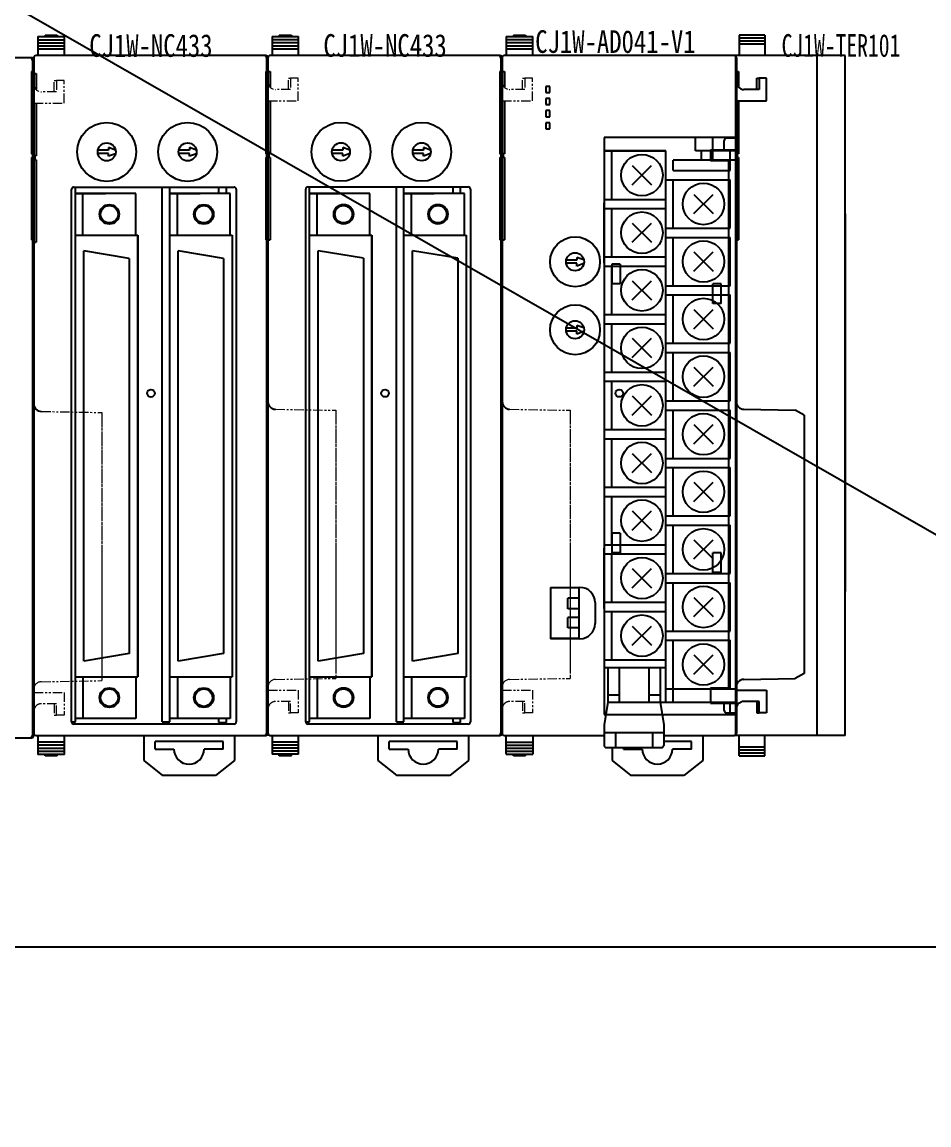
# Model space of a CAD drawing. Header units: millimetres. Extents: x 336 to 12810, y -1577 to 4105.
# Drawn here: x 6621.6 to 6741.6, y 3685.8 to 3831.8 of the extents above; entities that cross this region are included whole.
import ezdxf
from ezdxf.enums import TextEntityAlignment as Align

# ---------------------------------------------------------------- set-up
doc = ezdxf.new("R2010")
doc.units = ezdxf.units.MM
doc.linetypes.add('PHANTOM', pattern=[2.5, 1.25, -0.25, 0.25, -0.25, 0.25, -0.25])
doc.layers.add('TEXT', color=2, linetype='Continuous')
doc.layers.add('Z_OM_GAIKEI', color=7, linetype='Continuous')
doc.layers.add('Z_OM_PHANTOM', color=3, linetype='PHANTOM', lineweight=13)
doc.styles.add('ST', font='', dxfattribs={"width": 0.8, "height": 300})
doc.styles.get("Standard").update_dxf_attribs({"font": ''})
doc.styles.get('ST').set_extended_font_data('SimSun')
doc.styles.get('Standard').set_extended_font_data('SimSun')

# ---------------------------------------------------------------- blocks, each defined once
blk = doc.blocks.new('CJ1W-AD081-v1')
at = {"layer": 'Z_OM_GAIKEI'}
for p, q in [((0.56, 92.5), (4.06, 92.5)), ((0.56, 92.5), (0.56, 92.1)), ((0.56, 92.1), (4.06, 92.1)), ((0.56, 92.1), (0.56, 91.7)), ((1.51, 92.7), (1.51, 92.5)), ((1.51, 92.7), (3.11, 92.7)), ((2.11, 92.7), (2.11, 92.5)), ((2.51, 92.7), (2.51, 92.5)), ((3.11, 92.7), (3.11, 92.5)), ((4.06, 92.1), (4.06, 92.5)), ((4.06, 91.7), (4.06, 92.1)), ((0.56, 91.7), (4.06, 91.7)), ((0.56, 91.7), (0.56, 91.3)), ((0.56, 91.3), (4.06, 91.3)), ((0.56, 91.3), (0.56, 90.9)), ((0.56, 90.9), (4.06, 90.9)), ((0.56, 90.9), (0.56, 90)), ((4.06, 91.3), (4.06, 91.7)), ((4.06, 90.9), (4.06, 91.3)), ((4.06, 90), (4.06, 90.9)), ((0.01, 89.7), (0.01, 0.3)), ((30.71, 90), (0.31, 90)), ((31.01, 89.7), (31.01, 0.3)), ((-0.29, 87.9), (-0.29, 77)), ((0.02, 87.9), (-0.29, 87.9)), ((-0.14, 87.9), (0.01, 87.47)), ((31.01, 87.9), (31.31, 87.9)), ((31.16, 87.9), (31.01, 87.47)), ((31.31, 87.9), (31.31, 85.79)), ((33.71, 85.5), (33.71, 87)), ((33.71, 87), (34.01, 87)), ((35.01, 87), (34.01, 87)), ((34.01, 87), (34.01, 85.5)), ((35.01, 84), (35.01, 87)), ((6.31, 85.9), (5.81, 85.9)), ((5.81, 85.9), (5.81, 85.1)), ((5.81, 85.1), (6.31, 85.1)), ((6.31, 85.1), (6.31, 85.9)), ((34.01, 85.5), (32.01, 85.5)), ((6.31, 84.3), (5.81, 84.3)), ((5.81, 84.3), (5.81, 83.5)), ((5.81, 83.5), (6.31, 83.5)), ((6.31, 83.5), (6.31, 84.3)), ((31.01, 84), (35.01, 84)), ((31.31, 84), (31.31, 77)), ((6.31, 82.7), (5.81, 82.7)), ((5.81, 82.7), (5.81, 81.9)), ((5.81, 81.9), (6.31, 81.9)), ((6.31, 81.9), (6.31, 82.7)), ((6.31, 81.1), (5.81, 81.1)), ((5.81, 81.1), (5.81, 80.3)), ((5.81, 80.3), (6.31, 80.3)), ((6.31, 80.3), (6.31, 81.1)), ((31.01, 79.16), (13.51, 79.16)), ((13.51, 79.16), (13.51, 2.79)), ((31.01, 79.16), (13.51, 79.16)), ((13.51, 79.16), (13.51, 9)), ((25.61, 77.36), (25.61, 79.16)), ((27.91, 76.16), (27.91, 79.16)), ((30.71, 79.06), (29.71, 79.06)), ((27.61, 77.46), (27.61, 76.06)), ((31.01, 77.46), (27.61, 77.46)), ((29.41, 77.36), (29.41, 78.76)), ((-0.29, 77), (0.01, 77)), ((-0.29, 76.5), (-0.29, 65.6)), ((-0.29, 76.5), (0.01, 76.5)), ((-0.11, 77), (-0.11, 76.5)), ((21.66, 77.36), (13.51, 77.36)), ((13.51, 77.36), (21.66, 77.36)), ((14.51, 70.96), (14.51, 77.36)), ((21.66, 4.39), (21.66, 77.36)), ((22.66, 74.77), (22.66, 76.16)), ((31.01, 76.16), (22.66, 76.16)), ((31.01, 77.36), (25.61, 77.36)), ((26.41, 76.16), (26.41, 77.36)), ((30.01, 76.06), (27.61, 76.06)), ((30.01, 6.29), (30.01, 76.06)), ((30.21, 74.77), (30.21, 77.36)), ((31.31, 77), (31.01, 77)), ((31.31, 76.5), (31.01, 76.5)), ((31.14, 77), (31.14, 76.5)), ((31.31, 76.5), (31.31, 65.6)), ((17.24, 72.89), (19.79, 75.43)), ((17.24, 75.43), (19.79, 72.89)), ((22.66, 74.77), (30.21, 74.77)), ((21.66, 73.55), (30.21, 73.55)), ((22.66, 67.15), (22.66, 73.55)), ((30.21, 67.15), (30.21, 73.55)), ((25.39, 69.08), (27.94, 71.62)), ((25.39, 71.62), (27.94, 69.08)), ((13.51, 70.96), (21.66, 70.96)), ((13.51, 62.5), (13.51, 70.5)), ((13.51, 69.74), (21.66, 69.74)), ((14.51, 63.34), (14.51, 69.74)), ((17.24, 65.27), (19.79, 67.81)), ((17.24, 67.81), (19.79, 65.27)), ((-0.14, 65.6), (0.01, 66.03)), ((21.66, 67.15), (30.21, 67.15)), ((21.66, 65.93), (30.21, 65.93)), ((22.66, 59.53), (22.66, 65.93)), ((30.21, 59.53), (30.21, 65.93)), ((31.16, 65.6), (31.01, 66.03)), ((0.02, 65.6), (-0.29, 65.6)), ((31.01, 65.6), (31.31, 65.6)), ((9.91, 62.91), (8.49, 62.91)), ((10.83, 62.94), (9.91, 63.27)), ((9.91, 63.27), (9.91, 62.91)), ((13.51, 63.34), (21.66, 63.34)), ((25.39, 61.46), (27.94, 64)), ((25.39, 64), (27.94, 61.46)), ((9.91, 62.49), (8.49, 62.49)), ((9.91, 62.13), (9.91, 62.49)), ((10.83, 62.46), (9.91, 62.13)), ((13.51, 62.12), (21.66, 62.12)), ((15.61, 62.36), (14.51, 62.36)), ((14.51, 62.36), (14.51, 59.76)), ((14.51, 55.72), (14.51, 62.12)), ((15.61, 62.36), (15.61, 59.76)), ((17.24, 57.65), (19.79, 60.19)), ((17.24, 60.19), (19.79, 57.65)), ((15.61, 59.76), (14.51, 59.76)), ((21.66, 59.53), (30.21, 59.53)), ((27.91, 57.16), (27.91, 59.76)), ((29.01, 59.76), (27.91, 59.76)), ((29.01, 57.16), (29.01, 59.76)), ((21.66, 58.31), (30.21, 58.31)), ((22.66, 51.91), (22.66, 58.31)), ((29.01, 57.16), (27.91, 57.16)), ((30.21, 51.91), (30.21, 58.31)), ((13.51, 55.72), (21.66, 55.72)), ((25.39, 53.84), (27.94, 56.38)), ((25.39, 56.38), (27.94, 53.84)), ((10.83, 53.94), (9.91, 54.27)), ((9.91, 54.27), (9.91, 53.91)), ((13.51, 54.5), (21.66, 54.5)), ((14.51, 48.1), (14.51, 54.5)), ((9.91, 53.91), (8.49, 53.91)), ((9.91, 53.49), (8.49, 53.49)), ((9.91, 53.13), (9.91, 53.49)), ((10.83, 53.46), (9.91, 53.13)), ((17.24, 50.03), (19.79, 52.57)), ((17.24, 52.57), (19.79, 50.03)), ((21.66, 51.91), (30.21, 51.91)), ((21.66, 50.69), (30.21, 50.69)), ((22.66, 44.29), (22.66, 50.69)), ((30.21, 44.29), (30.21, 50.69)), ((25.39, 46.22), (27.94, 48.76)), ((25.39, 48.76), (27.94, 46.22)), ((13.51, 48.1), (21.66, 48.1)), ((13.51, 46.88), (21.66, 46.88)), ((14.51, 40.48), (14.51, 46.88)), ((17.24, 42.41), (19.79, 44.95)), ((17.24, 44.95), (19.79, 42.41)), ((21.66, 44.29), (30.21, 44.29)), ((21.66, 43.07), (30.21, 43.07)), ((22.66, 36.67), (22.66, 43.07)), ((30.21, 36.67), (30.21, 43.07)), ((32, 43.18), (38.79, 43.06)), ((40.01, 42.4), (38.79, 43.06)), ((40.01, 42.4), (40.01, 25.3)), ((25.39, 38.6), (27.94, 41.14)), ((25.39, 41.14), (27.94, 38.6)), ((13.51, 40.48), (21.66, 40.48)), ((13.51, 39.26), (21.66, 39.26)), ((14.51, 32.86), (14.51, 39.26)), ((17.24, 34.79), (19.79, 37.33)), ((17.24, 37.33), (19.79, 34.79)), ((21.66, 36.67), (30.21, 36.67)), ((21.66, 35.45), (30.21, 35.45)), ((22.66, 29.05), (22.66, 35.45)), ((30.21, 29.05), (30.21, 35.45)), ((13.51, 32.86), (21.66, 32.86)), ((25.39, 30.98), (27.94, 33.52)), ((25.39, 33.52), (27.94, 30.98)), ((13.51, 31.64), (21.66, 31.64)), ((14.51, 25.24), (14.51, 31.64)), ((17.24, 27.17), (19.79, 29.71)), ((17.24, 29.71), (19.79, 27.17)), ((21.66, 29.05), (30.21, 29.05)), ((21.66, 27.83), (30.21, 27.83)), ((22.66, 21.43), (22.66, 27.83)), ((30.21, 21.43), (30.21, 27.83)), ((14.51, 26.76), (14.51, 24.16)), ((15.61, 26.76), (14.51, 26.76)), ((15.61, 26.76), (15.61, 24.16)), ((13.51, 25.24), (21.66, 25.24)), ((25.39, 23.36), (27.94, 25.9)), ((25.39, 25.9), (27.94, 23.36)), ((40.01, 25.3), (40.01, 8.2)), ((13.51, 16.8), (13.51, 24.8)), ((13.51, 24.02), (21.66, 24.02)), ((15.61, 24.16), (14.51, 24.16)), ((14.51, 17.62), (14.51, 24.02)), ((27.91, 21.56), (27.91, 24.16)), ((29.01, 24.16), (27.91, 24.16)), ((29.01, 21.56), (29.01, 24.16)), ((17.24, 19.55), (19.79, 22.09)), ((17.24, 22.09), (19.79, 19.55)), ((21.66, 21.43), (30.21, 21.43)), ((29.01, 21.56), (27.91, 21.56)), ((6.41, 19.6), (6.41, 12.8)), ((6.41, 19.6), (10.31, 19.6)), ((10.21, 19.53), (6.41, 19.53)), ((10.21, 12.87), (10.21, 19.53)), ((21.66, 20.21), (30.21, 20.21)), ((22.66, 13.81), (22.66, 20.21)), ((30.21, 13.81), (30.21, 20.21)), ((8.71, 16.77), (8.71, 18.17)), ((10.21, 18.17), (8.71, 18.17)), ((12.31, 17.6), (12.31, 14.8)), ((13.51, 17.62), (21.66, 17.62)), ((25.39, 15.74), (27.94, 18.28)), ((25.39, 18.28), (27.94, 15.74)), ((10.21, 16.77), (8.71, 16.77)), ((13.51, 16.4), (21.66, 16.4)), ((14.51, 10), (14.51, 16.4)), ((8.71, 14.23), (8.71, 15.63)), ((10.21, 15.63), (8.71, 15.63)), ((10.21, 14.23), (8.71, 14.23)), ((17.24, 11.93), (19.79, 14.47)), ((17.24, 14.47), (19.79, 11.93)), ((21.66, 13.81), (30.21, 13.81)), ((6.41, 12.87), (10.21, 12.87)), ((10.31, 12.8), (6.41, 12.8)), ((21.66, 12.59), (30.21, 12.59)), ((22.66, 6.19), (22.66, 12.59)), ((30.21, 6.19), (30.21, 12.59)), ((25.39, 8.12), (27.94, 10.66)), ((25.39, 10.66), (27.94, 8.12)), ((13.51, 10), (21.66, 10)), ((13.51, 9), (21.66, 9)), ((14.01, 9), (14.01, 4.39)), ((15.51, 9), (15.51, 4.39)), ((19.41, 9), (19.41, 4.39)), ((20.91, 9), (20.91, 4.39)), ((32, 7.42), (38.79, 7.54)), ((40.01, 8.2), (38.79, 7.54)), ((21.66, 6.19), (31.01, 6.19)), ((22.66, 4.39), (22.66, 6.19)), ((27.61, 6.29), (30.01, 6.29)), ((27.61, 6.29), (27.61, 4.29)), ((31.01, 6), (35.01, 6)), ((35.01, 6), (35.01, 3)), ((14.01, 4.39), (13.51, 1.39)), ((14.01, 5.39), (15.51, 5.39)), ((14.01, 4.39), (20.91, 4.39)), ((19.41, 5.39), (20.91, 5.39)), ((20.91, 4.39), (21.41, 1.39)), ((20.91, 4.39), (31.01, 4.39)), ((29.41, 3.29), (29.41, 4.39)), ((34.01, 4.5), (32.01, 4.5)), ((33.71, 4.5), (33.71, 3)), ((34.01, 3), (34.01, 4.5)), ((27.61, 4.29), (31.01, 4.29)), ((29.71, 2.99), (30.71, 2.99)), ((30.21, 2.79), (30.21, 4.29)), ((33.71, 3), (34.01, 3)), ((35.01, 3), (34.01, 3)), ((13.51, 2.79), (31.01, 2.79)), ((13.51, 1.39), (13.51, -1.31)), ((13.51, 0.39), (21.41, 0.39)), ((15.01, 0.39), (15.01, -1.61)), ((19.91, 0.39), (19.91, -1.61)), ((21.41, 1.39), (21.41, -1.31)), ((0.31, 0), (13.51, 0)), ((0.56, -0.9), (0.56, 0)), ((0.56, -0.9), (4.06, -0.9)), ((0.56, -1.3), (0.56, -0.9)), ((0.56, -1.3), (4.06, -1.3)), ((0.56, -1.7), (0.56, -1.3)), ((4.06, 0), (4.06, -0.9)), ((4.06, -0.9), (4.06, -1.3)), ((4.06, -1.3), (4.06, -1.7)), ((21.41, 0), (30.71, 0)), ((25.06, -0.8), (21.41, -0.8)), ((25.06, -1.8), (25.06, -0.8)), ((26.56, 0), (26.56, -3.3)), ((0.56, -1.7), (4.06, -1.7)), ((0.56, -2.1), (0.56, -1.7)), ((0.56, -2.1), (4.06, -2.1)), ((0.56, -2.5), (0.56, -2.1)), ((0.56, -2.5), (4.06, -2.5)), ((1.51, -2.7), (1.51, -2.5)), ((3.11, -2.7), (1.51, -2.7)), ((2.11, -2.7), (2.11, -2.5)), ((2.51, -2.7), (2.51, -2.5)), ((3.11, -2.7), (3.11, -2.5)), ((4.06, -1.7), (4.06, -2.1)), ((4.06, -2.1), (4.06, -2.5)), ((13.81, -1.61), (21.11, -1.61)), ((14.56, -1.61), (14.56, -3.3)), ((16.06, -1.8), (16.06, -1.61)), ((16.06, -1.8), (18.56, -1.8)), ((25.06, -1.8), (22.56, -1.8)), ((14.56, -3.3), (17.06, -5.3)), ((26.56, -3.3), (24.06, -5.3)), ((24.06, -5.3), (17.06, -5.3))]:
    blk.add_line(p, q, dxfattribs=at)
for centre, radius in [((18.51, 74.16), 2.75), ((26.66, 70.35), 2.75), ((18.51, 66.54), 2.75), ((9.66, 62.7), 3.3), ((26.66, 62.73), 2.75), ((9.66, 62.7), 1.19), ((18.51, 58.92), 2.75), ((9.66, 53.7), 3.3), ((26.66, 55.11), 2.75), ((9.66, 53.7), 1.19), ((18.51, 51.3), 2.75), ((26.66, 47.49), 2.75), ((15.51, 45.3), 0.5), ((18.51, 43.68), 2.75), ((26.66, 39.87), 2.75), ((18.51, 36.06), 2.75), ((26.66, 32.25), 2.75), ((18.51, 28.44), 2.75), ((26.66, 24.63), 2.75), ((18.51, 20.82), 2.75), ((26.66, 17.01), 2.75), ((18.51, 13.2), 2.75), ((26.66, 9.39), 2.75)]:
    blk.add_circle(centre, radius, dxfattribs=at)
for centre, radius, start, end in [((0.31, 89.7), 0.3, 90, 180), ((30.71, 89.7), 0.3, 0, 90), ((30.71, 89.7), 0.3, 0, 90), ((32.01, 86.5), 1, 180, 270), ((29.71, 78.76), 0.3, 90, 180), ((30.71, 78.76), 0.3, 0, 90), ((32.01, 44.18), 1, 180.0001, 269.0001), ((10.31, 17.6), 2, 0, 90), ((10.31, 14.8), 2, 270, 0), ((32.01, 6.42), 1, 91, 180), ((32.01, 3.5), 1, 90, 180), ((29.71, 3.29), 0.3, 180, 270), ((30.71, 3.29), 0.3, 270, 0), ((0.31, 0.3), 0.3, 180, 270), ((30.71, 0.3), 0.3, 270, 0), ((30.71, 0.3), 0.3, 270, 0), ((30.71, 0.3), 0.3, 270, 0), ((13.81, -1.31), 0.3, 180, 270), ((21.11, -1.31), 0.3, 270, 0), ((20.56, -1.8), 2, 180, 0)]:
    blk.add_arc(centre, radius, start, end, dxfattribs=at)

msp = doc.modelspace()

# ---------------------------------------------------------------- linework, layer by layer
at = {"color": 2}
msp.add_line((6148.29, 4104.721), (7905.608, 3097.062), dxfattribs=at)
for p, q in [((6719.894, 3830.074), (6716.494, 3830.074)), ((6716.494, 3830.074), (6716.494, 3827.374)), ((6719.894, 3829.674), (6716.494, 3829.674)), ((6719.894, 3829.274), (6716.494, 3829.274)), ((6719.894, 3830.074), (6719.894, 3827.374)), ((6719.894, 3828.874), (6716.494, 3828.874)), ((6730.544, 3827.374), (6715.844, 3827.374)), ((6716.032, 3827.374), (6716.032, 3737.374)), ((6726.844, 3737.374), (6726.844, 3827.374)), ((6730.544, 3737.374), (6730.544, 3827.374)), ((6730.544, 3806.424), (6730.544, 3756.424)), ((6730.544, 3737.374), (6715.844, 3737.374)), ((6716.494, 3734.674), (6716.494, 3737.374)), ((6719.894, 3734.674), (6719.894, 3737.374)), ((6716.494, 3735.874), (6719.894, 3735.874)), ((6716.494, 3735.474), (6719.894, 3735.474)), ((6716.494, 3735.074), (6719.894, 3735.074)), ((6716.494, 3734.674), (6719.894, 3734.674)), ((6268.84, 3709.412), (7328.84, 3709.412))]:
    msp.add_line(p, q)
at = {"layer": 'Z_OM_GAIKEI'}
for p, q in [((6623.694, 3829.866), (6627.194, 3829.866)), ((6623.694, 3829.866), (6623.694, 3829.466)), ((6623.694, 3829.466), (6627.194, 3829.466)), ((6623.694, 3829.466), (6623.694, 3829.066)), ((6624.644, 3830.066), (6624.644, 3829.866)), ((6624.644, 3830.066), (6626.244, 3830.066)), ((6625.244, 3830.066), (6625.244, 3829.866)), ((6625.644, 3830.066), (6625.644, 3829.866)), ((6626.244, 3830.066), (6626.244, 3829.866)), ((6627.194, 3829.466), (6627.194, 3829.866)), ((6627.194, 3829.066), (6627.194, 3829.466)), ((6654.694, 3829.874), (6658.194, 3829.874)), ((6654.694, 3829.874), (6654.694, 3829.474)), ((6654.694, 3829.474), (6658.194, 3829.474)), ((6654.694, 3829.474), (6654.694, 3829.074)), ((6655.644, 3830.074), (6655.644, 3829.874)), ((6655.644, 3830.074), (6657.244, 3830.074)), ((6656.244, 3830.074), (6656.244, 3829.874)), ((6656.644, 3830.074), (6656.644, 3829.874)), ((6657.244, 3830.074), (6657.244, 3829.874)), ((6658.194, 3829.474), (6658.194, 3829.874)), ((6658.194, 3829.074), (6658.194, 3829.474)), ((6623.694, 3829.066), (6627.194, 3829.066)), ((6623.694, 3829.066), (6623.694, 3828.666)), ((6623.694, 3828.666), (6627.194, 3828.666)), ((6623.694, 3828.666), (6623.694, 3828.266)), ((6623.694, 3828.266), (6627.194, 3828.266)), ((6623.694, 3828.266), (6623.694, 3827.366)), ((6627.194, 3828.666), (6627.194, 3829.066)), ((6627.194, 3828.266), (6627.194, 3828.666)), ((6627.194, 3827.366), (6627.194, 3828.266)), ((6654.694, 3829.074), (6658.194, 3829.074)), ((6654.694, 3829.074), (6654.694, 3828.674)), ((6654.694, 3828.674), (6658.194, 3828.674)), ((6654.694, 3828.674), (6654.694, 3828.274)), ((6654.694, 3828.274), (6658.194, 3828.274)), ((6654.694, 3828.274), (6654.694, 3827.374)), ((6658.194, 3828.674), (6658.194, 3829.074)), ((6658.194, 3828.274), (6658.194, 3828.674)), ((6658.194, 3827.374), (6658.194, 3828.274)), ((6622.844, 3827.074), (6592.444, 3827.074)), ((6622.955, 3826.774), (6622.955, 3737.374)), ((6623.144, 3827.066), (6623.144, 3737.663)), ((6623.144, 3826.774), (6623.144, 3737.374)), ((6653.844, 3827.366), (6623.444, 3827.366)), ((6653.955, 3827.066), (6653.955, 3737.666)), ((6654.144, 3827.074), (6654.144, 3737.671)), ((6654.144, 3827.066), (6654.144, 3737.666)), ((6684.844, 3827.374), (6654.444, 3827.374)), ((6684.955, 3827.074), (6684.955, 3737.674)), ((6685.144, 3827.074), (6685.144, 3737.674)), ((6623.144, 3825.266), (6622.844, 3825.266)), ((6622.844, 3825.266), (6622.844, 3814.366)), ((6623.144, 3824.974), (6623.444, 3824.974)), ((6623.444, 3824.974), (6623.444, 3822.86)), ((6653.844, 3825.274), (6653.844, 3814.374)), ((6654.144, 3825.274), (6653.844, 3825.274)), ((6654.144, 3825.266), (6654.444, 3825.266)), ((6654.444, 3825.266), (6654.444, 3823.152)), ((6684.844, 3825.274), (6684.844, 3814.374)), ((6685.144, 3825.274), (6684.844, 3825.274)), ((6685.144, 3825.274), (6685.444, 3825.274)), ((6685.444, 3825.274), (6685.444, 3823.16)), ((6623.444, 3821.074), (6623.444, 3814.074)), ((6654.444, 3821.366), (6654.444, 3814.366)), ((6685.444, 3821.374), (6685.444, 3814.374)), ((6633.044, 3814.825), (6631.619, 3814.825)), ((6633.044, 3815.189), (6633.044, 3814.825)), ((6633.963, 3814.855), (6633.044, 3815.189)), ((6643.744, 3814.825), (6642.319, 3814.825)), ((6643.744, 3815.189), (6643.744, 3814.825)), ((6644.663, 3814.855), (6643.744, 3815.189)), ((6664.044, 3814.834), (6662.619, 3814.834)), ((6664.963, 3814.863), (6664.044, 3815.198)), ((6664.044, 3815.198), (6664.044, 3814.834)), ((6674.744, 3814.834), (6673.319, 3814.834)), ((6675.663, 3814.863), (6674.744, 3815.198)), ((6674.744, 3815.198), (6674.744, 3814.834)), ((6622.844, 3814.366), (6623.144, 3814.366)), ((6622.844, 3813.866), (6623.144, 3813.866)), ((6622.844, 3813.866), (6622.844, 3802.966)), ((6623.02, 3814.366), (6623.02, 3813.866)), ((6623.444, 3814.074), (6623.144, 3814.074)), ((6623.444, 3813.574), (6623.144, 3813.574)), ((6623.268, 3814.074), (6623.268, 3813.574)), ((6623.444, 3813.574), (6623.444, 3802.674)), ((6633.044, 3814.407), (6631.619, 3814.407)), ((6633.044, 3814.043), (6633.044, 3814.407)), ((6633.963, 3814.377), (6633.044, 3814.043)), ((6643.744, 3814.407), (6642.319, 3814.407)), ((6643.744, 3814.043), (6643.744, 3814.407)), ((6644.663, 3814.377), (6643.744, 3814.043)), ((6653.844, 3814.374), (6654.144, 3814.374)), ((6653.844, 3813.874), (6653.844, 3802.974)), ((6653.844, 3813.874), (6654.144, 3813.874)), ((6654.02, 3814.374), (6654.02, 3813.874)), ((6654.444, 3814.366), (6654.144, 3814.366)), ((6654.444, 3813.866), (6654.144, 3813.866)), ((6654.268, 3814.366), (6654.268, 3813.866)), ((6654.444, 3813.866), (6654.444, 3802.966)), ((6664.044, 3814.415), (6662.619, 3814.415)), ((6664.044, 3814.051), (6664.044, 3814.415)), ((6664.963, 3814.385), (6664.044, 3814.051)), ((6674.744, 3814.415), (6673.319, 3814.415)), ((6674.744, 3814.051), (6674.744, 3814.415)), ((6675.663, 3814.385), (6674.744, 3814.051)), ((6684.844, 3814.374), (6685.144, 3814.374)), ((6684.844, 3813.874), (6684.844, 3802.974)), ((6684.844, 3813.874), (6685.144, 3813.874)), ((6685.02, 3814.374), (6685.02, 3813.874)), ((6685.444, 3814.374), (6685.144, 3814.374)), ((6685.444, 3813.874), (6685.144, 3813.874)), ((6685.268, 3814.374), (6685.268, 3813.874)), ((6685.444, 3813.874), (6685.444, 3802.974)), ((6628.144, 3739.166), (6628.144, 3809.666)), ((6628.444, 3809.966), (6649.644, 3809.966)), ((6628.644, 3739.166), (6628.644, 3809.966)), ((6628.644, 3739.625), (6628.644, 3809.105)), ((6636.643, 3809.105), (6628.644, 3809.105)), ((6628.644, 3809.105), (6632.644, 3809.105)), ((6629.643, 3803.605), (6629.643, 3809.105)), ((6636.643, 3803.605), (6636.643, 3809.105)), ((6640.144, 3739.166), (6640.144, 3809.966)), ((6641.144, 3739.166), (6641.144, 3809.966)), ((6641.144, 3739.625), (6641.144, 3809.105)), ((6649.143, 3809.105), (6641.144, 3809.105)), ((6641.144, 3809.105), (6645.144, 3809.105)), ((6642.143, 3803.605), (6642.143, 3809.105)), ((6647.644, 3809.105), (6647.644, 3809.966)), ((6648.644, 3809.105), (6648.644, 3809.966)), ((6649.143, 3803.605), (6649.143, 3809.105)), ((6649.944, 3809.666), (6649.944, 3739.166)), ((6659.144, 3739.174), (6659.144, 3809.674)), ((6659.444, 3809.974), (6680.644, 3809.974)), ((6659.644, 3739.174), (6659.644, 3809.974)), ((6659.644, 3739.633), (6659.644, 3809.113)), ((6659.644, 3809.113), (6663.644, 3809.113)), ((6667.643, 3809.113), (6659.644, 3809.113)), ((6660.643, 3803.613), (6660.643, 3809.113)), ((6667.643, 3803.613), (6667.643, 3809.113)), ((6671.144, 3739.174), (6671.144, 3809.974)), ((6672.144, 3739.174), (6672.144, 3809.974)), ((6672.144, 3739.633), (6672.144, 3809.113)), ((6672.144, 3809.113), (6676.144, 3809.113)), ((6680.143, 3809.113), (6672.144, 3809.113)), ((6673.143, 3803.613), (6673.143, 3809.113)), ((6678.644, 3809.113), (6678.644, 3809.974)), ((6679.644, 3809.113), (6679.644, 3809.974)), ((6680.143, 3803.613), (6680.143, 3809.113)), ((6680.944, 3809.674), (6680.944, 3739.174)), ((6623.144, 3802.966), (6622.844, 3802.966)), ((6628.644, 3803.605), (6636.894, 3803.605)), ((6628.644, 3803.605), (6636.894, 3803.605)), ((6636.894, 3803.605), (6636.894, 3745.125)), ((6636.894, 3745.125), (6636.894, 3803.605)), ((6641.144, 3803.605), (6649.394, 3803.605)), ((6641.144, 3803.605), (6649.394, 3803.605)), ((6649.394, 3803.605), (6649.394, 3745.125)), ((6654.144, 3802.974), (6653.844, 3802.974)), ((6654.144, 3802.966), (6654.444, 3802.966)), ((6659.644, 3803.613), (6667.894, 3803.613)), ((6659.644, 3803.613), (6667.894, 3803.613)), ((6667.894, 3803.613), (6667.894, 3745.133)), ((6667.894, 3745.133), (6667.894, 3803.613)), ((6672.144, 3803.613), (6680.394, 3803.613)), ((6672.144, 3803.613), (6680.394, 3803.613)), ((6680.394, 3803.613), (6680.394, 3745.133)), ((6685.144, 3802.974), (6684.844, 3802.974)), ((6685.144, 3802.974), (6685.444, 3802.974)), ((6623.144, 3802.674), (6623.444, 3802.674)), ((6629.769, 3747.204), (6629.769, 3801.525)), ((6635.769, 3800.525), (6629.769, 3801.525)), ((6642.269, 3747.204), (6642.269, 3801.525)), ((6648.269, 3800.525), (6642.269, 3801.525)), ((6660.769, 3747.213), (6660.769, 3801.533)), ((6666.769, 3800.533), (6660.769, 3801.533)), ((6673.269, 3747.213), (6673.269, 3801.533)), ((6679.269, 3800.533), (6673.269, 3801.533)), ((6635.769, 3800.525), (6635.769, 3748.204)), ((6648.269, 3800.525), (6648.269, 3748.204)), ((6666.769, 3800.533), (6666.769, 3748.213)), ((6679.269, 3800.533), (6679.269, 3748.213)), ((6635.769, 3748.204), (6629.769, 3747.204)), ((6648.269, 3748.204), (6642.269, 3747.204)), ((6666.769, 3748.213), (6660.769, 3747.213)), ((6679.269, 3748.213), (6673.269, 3747.213)), ((6628.644, 3745.125), (6636.894, 3745.125)), ((6629.643, 3745.125), (6629.643, 3739.625)), ((6636.643, 3745.125), (6636.643, 3739.625)), ((6641.144, 3745.125), (6649.394, 3745.125)), ((6642.143, 3745.125), (6642.143, 3739.625)), ((6649.143, 3745.125), (6649.143, 3739.625)), ((6659.644, 3745.133), (6667.894, 3745.133)), ((6660.643, 3745.133), (6660.643, 3739.633)), ((6667.643, 3745.133), (6667.643, 3739.633)), ((6672.144, 3745.133), (6680.394, 3745.133)), ((6673.143, 3745.133), (6673.143, 3739.633)), ((6680.143, 3745.133), (6680.143, 3739.633)), ((6628.144, 3739.166), (6628.644, 3739.166)), ((6649.644, 3738.866), (6628.444, 3738.866)), ((6636.643, 3739.625), (6628.644, 3739.625)), ((6640.144, 3739.166), (6641.144, 3739.166)), ((6649.143, 3739.625), (6641.144, 3739.625)), ((6647.644, 3739.066), (6647.644, 3739.625)), ((6647.644, 3739.066), (6648.644, 3739.066)), ((6648.644, 3739.066), (6648.644, 3739.625)), ((6659.144, 3739.174), (6659.644, 3739.174)), ((6680.644, 3738.874), (6659.444, 3738.874)), ((6667.643, 3739.633), (6659.644, 3739.633)), ((6671.144, 3739.174), (6672.144, 3739.174)), ((6680.143, 3739.633), (6672.144, 3739.633)), ((6678.644, 3739.074), (6678.644, 3739.633)), ((6678.644, 3739.074), (6679.644, 3739.074)), ((6679.644, 3739.074), (6679.644, 3739.633)), ((6623.446, 3737.366), (6653.844, 3737.366)), ((6623.694, 3737.366), (6623.694, 3736.466)), ((6627.194, 3736.466), (6627.194, 3737.366)), ((6637.694, 3737.366), (6637.694, 3734.066)), ((6649.694, 3737.366), (6649.694, 3734.066)), ((6654.446, 3737.374), (6684.844, 3737.374)), ((6654.694, 3737.374), (6654.694, 3736.474)), ((6658.194, 3736.474), (6658.194, 3737.374)), ((6668.694, 3737.374), (6668.694, 3734.074)), ((6680.694, 3737.374), (6680.694, 3734.074)), ((6592.447, 3737.074), (6622.844, 3737.074)), ((6623.694, 3736.466), (6623.694, 3736.066)), ((6627.194, 3736.466), (6623.694, 3736.466)), ((6623.694, 3736.066), (6623.694, 3735.666)), ((6627.194, 3736.066), (6623.694, 3736.066)), ((6623.694, 3735.666), (6623.694, 3735.266)), ((6627.194, 3735.666), (6623.694, 3735.666)), ((6627.194, 3736.066), (6627.194, 3736.466)), ((6627.194, 3735.666), (6627.194, 3736.066)), ((6627.194, 3735.266), (6627.194, 3735.666)), ((6639.194, 3735.566), (6639.194, 3736.566)), ((6648.194, 3736.566), (6639.194, 3736.566)), ((6648.194, 3735.566), (6648.194, 3736.566)), ((6658.194, 3736.474), (6654.694, 3736.474)), ((6654.694, 3736.474), (6654.694, 3736.074)), ((6658.194, 3736.074), (6654.694, 3736.074)), ((6654.694, 3736.074), (6654.694, 3735.674)), ((6658.194, 3735.674), (6654.694, 3735.674)), ((6654.694, 3735.674), (6654.694, 3735.274)), ((6658.194, 3736.074), (6658.194, 3736.474)), ((6658.194, 3735.674), (6658.194, 3736.074)), ((6658.194, 3735.274), (6658.194, 3735.674)), ((6679.194, 3736.574), (6670.194, 3736.574)), ((6670.194, 3735.574), (6670.194, 3736.574)), ((6679.194, 3735.574), (6679.194, 3736.574)), ((6623.694, 3735.266), (6623.694, 3734.866)), ((6627.194, 3735.266), (6623.694, 3735.266)), ((6627.194, 3734.866), (6623.694, 3734.866)), ((6624.644, 3734.666), (6624.644, 3734.866)), ((6626.244, 3734.666), (6624.644, 3734.666)), ((6625.244, 3734.666), (6625.244, 3734.866)), ((6625.644, 3734.666), (6625.644, 3734.866)), ((6626.244, 3734.666), (6626.244, 3734.866)), ((6627.194, 3734.866), (6627.194, 3735.266)), ((6639.194, 3735.566), (6641.694, 3735.566)), ((6648.194, 3735.566), (6645.694, 3735.566)), ((6658.194, 3735.274), (6654.694, 3735.274)), ((6654.694, 3735.274), (6654.694, 3734.874)), ((6658.194, 3734.874), (6654.694, 3734.874)), ((6655.644, 3734.674), (6655.644, 3734.874)), ((6657.244, 3734.674), (6655.644, 3734.674)), ((6656.244, 3734.674), (6656.244, 3734.874)), ((6656.644, 3734.674), (6656.644, 3734.874)), ((6657.244, 3734.674), (6657.244, 3734.874)), ((6658.194, 3734.874), (6658.194, 3735.274)), ((6670.194, 3735.574), (6672.694, 3735.574)), ((6679.194, 3735.574), (6676.694, 3735.574)), ((6637.694, 3734.066), (6640.194, 3732.066)), ((6649.694, 3734.066), (6647.194, 3732.066)), ((6668.694, 3734.074), (6671.194, 3732.074)), ((6680.694, 3734.074), (6678.194, 3732.074)), ((6647.194, 3732.066), (6640.194, 3732.066)), ((6678.194, 3732.074), (6671.194, 3732.074))]:
    msp.add_line(p, q, dxfattribs=at)
for centre, radius in [((6632.794, 3814.616), 3.9), ((6643.494, 3814.616), 3.9), ((6663.794, 3814.624), 3.9), ((6674.494, 3814.624), 3.9), ((6632.794, 3814.616), 1.193), ((6643.494, 3814.616), 1.193), ((6663.794, 3814.624), 1.193), ((6674.494, 3814.624), 1.193), ((6633.143, 3806.355), 1.3), ((6633.143, 3806.355), 1.15), ((6645.643, 3806.355), 1.3), ((6645.643, 3806.355), 1.15), ((6664.143, 3806.363), 1.3), ((6664.143, 3806.363), 1.15), ((6676.643, 3806.363), 1.3), ((6676.643, 3806.363), 1.15), ((6638.644, 3782.666), 0.5), ((6669.644, 3782.674), 0.5), ((6633.143, 3742.375), 1.3), ((6633.143, 3742.375), 1.15), ((6645.643, 3742.375), 1.3), ((6645.643, 3742.375), 1.15), ((6664.143, 3742.383), 1.3), ((6664.143, 3742.383), 1.15), ((6676.643, 3742.383), 1.3), ((6676.643, 3742.383), 1.15)]:
    msp.add_circle(centre, radius, dxfattribs=at)
for centre, radius, start, end in [((6622.655, 3826.774), 0.3, 0, 90), ((6622.844, 3826.774), 0.3, 0, 90), ((6622.844, 3826.774), 0.3, 0, 90), ((6623.444, 3827.066), 0.3, 90, 180.00001), ((6653.655, 3827.066), 0.3, 0, 90), ((6653.844, 3827.066), 0.3, 0, 90), ((6653.844, 3827.066), 0.3, 0, 90), ((6654.444, 3827.074), 0.3, 90, 180.00001), ((6684.655, 3827.074), 0.3, 0, 90), ((6684.844, 3827.074), 0.3, 0, 90), ((6684.844, 3827.074), 0.3, 0, 90), ((6628.444, 3809.666), 0.3, 90, 180.00001), ((6649.644, 3809.666), 0.3, 0, 90), ((6659.444, 3809.674), 0.3, 90, 180.00001), ((6680.644, 3809.674), 0.3, 0, 90), ((6624.144, 3781.257), 1, 180.0001, 269.00009), ((6655.144, 3781.549), 1, 180.0001, 269.00009), ((6686.144, 3781.557), 1, 180.0001, 269.00009), ((6628.444, 3739.166), 0.3, 180.00001, 270), ((6649.644, 3739.166), 0.3, 270, 0), ((6659.444, 3739.174), 0.3, 180.00001, 270), ((6680.644, 3739.174), 0.3, 270, 0), ((6622.655, 3737.374), 0.3, 270, 0), ((6622.844, 3737.374), 0.3, 270, 0), ((6622.844, 3737.374), 0.3, 270, 0), ((6623.444, 3737.666), 0.3, 180.00001, 270), ((6653.655, 3737.666), 0.3, 270, 0), ((6653.844, 3737.666), 0.3, 270, 0), ((6653.844, 3737.666), 0.3, 270, 0), ((6654.444, 3737.674), 0.3, 180.00001, 270), ((6684.655, 3737.674), 0.3, 270, 0), ((6684.844, 3737.674), 0.3, 270, 0), ((6684.844, 3737.674), 0.3, 270, 0), ((6643.694, 3735.566), 2, 180.00001, 0), ((6674.694, 3735.574), 2, 180.00001, 0)]:
    msp.add_arc(centre, radius, start, end, dxfattribs=at)
at = {"layer": 'Z_OM_PHANTOM'}
for p, q in [((6625.844, 3822.574), (6625.844, 3824.074)), ((6625.844, 3824.074), (6626.144, 3824.074)), ((6625.844, 3824.074), (6626.144, 3824.074)), ((6625.844, 3822.574), (6625.844, 3824.074)), ((6626.144, 3824.074), (6626.144, 3822.574)), ((6626.144, 3824.074), (6626.144, 3822.574)), ((6627.144, 3824.074), (6626.144, 3824.074)), ((6627.144, 3824.074), (6626.144, 3824.074)), ((6627.144, 3821.074), (6627.144, 3824.074)), ((6627.144, 3821.074), (6627.144, 3824.074)), ((6656.844, 3822.866), (6656.844, 3824.366)), ((6656.844, 3824.366), (6657.144, 3824.366)), ((6656.844, 3824.366), (6657.144, 3824.366)), ((6656.844, 3822.866), (6656.844, 3824.366)), ((6657.144, 3824.366), (6657.144, 3822.866)), ((6657.144, 3824.366), (6657.144, 3822.866)), ((6658.144, 3824.366), (6657.144, 3824.366)), ((6658.144, 3824.366), (6657.144, 3824.366)), ((6658.144, 3821.366), (6658.144, 3824.366)), ((6658.144, 3821.366), (6658.144, 3824.366)), ((6687.844, 3822.874), (6687.844, 3824.374)), ((6687.844, 3824.374), (6688.144, 3824.374)), ((6687.844, 3824.374), (6688.144, 3824.374)), ((6687.844, 3822.874), (6687.844, 3824.374)), ((6689.144, 3824.374), (6688.144, 3824.374)), ((6689.144, 3824.374), (6688.144, 3824.374)), ((6688.144, 3824.374), (6688.144, 3822.874)), ((6688.144, 3824.374), (6688.144, 3822.874)), ((6689.144, 3821.374), (6689.144, 3824.374)), ((6689.144, 3821.374), (6689.144, 3824.374)), ((6626.144, 3822.574), (6624.144, 3822.574)), ((6626.144, 3822.574), (6624.144, 3822.574)), ((6657.144, 3822.866), (6655.144, 3822.866)), ((6657.144, 3822.866), (6655.144, 3822.866)), ((6688.144, 3822.874), (6686.144, 3822.874)), ((6688.144, 3822.874), (6686.144, 3822.874)), ((6623.144, 3821.074), (6627.144, 3821.074)), ((6623.144, 3821.074), (6627.144, 3821.074)), ((6654.144, 3821.366), (6658.144, 3821.366)), ((6654.144, 3821.366), (6658.144, 3821.366)), ((6685.144, 3821.374), (6689.144, 3821.374)), ((6685.144, 3821.374), (6689.144, 3821.374)), ((6624.126, 3780.257), (6632.144, 3780.117)), ((6632.144, 3780.117), (6632.144, 3744.631)), ((6632.144, 3779.474), (6632.144, 3762.374)), ((6655.126, 3780.549), (6663.144, 3780.409)), ((6663.144, 3780.409), (6663.144, 3744.923)), ((6663.144, 3779.766), (6663.144, 3762.666)), ((6686.126, 3780.557), (6694.144, 3780.417)), ((6694.144, 3780.417), (6694.144, 3744.931)), ((6694.144, 3779.774), (6694.144, 3762.674)), ((6632.144, 3762.374), (6632.144, 3745.274)), ((6663.144, 3762.666), (6663.144, 3745.566)), ((6694.144, 3762.674), (6694.144, 3745.574)), ((6624.127, 3744.491), (6632.144, 3744.631)), ((6655.126, 3744.783), (6663.144, 3744.923)), ((6686.126, 3744.791), (6694.144, 3744.931)), ((6623.144, 3743.074), (6627.144, 3743.074)), ((6623.144, 3743.074), (6627.144, 3743.074)), ((6627.144, 3743.074), (6627.144, 3740.074)), ((6627.144, 3743.074), (6627.144, 3740.074)), ((6654.144, 3743.366), (6658.144, 3743.366)), ((6654.144, 3743.366), (6658.144, 3743.366)), ((6658.144, 3743.366), (6658.144, 3740.366)), ((6658.144, 3743.366), (6658.144, 3740.366)), ((6685.144, 3743.374), (6689.144, 3743.374)), ((6685.144, 3743.374), (6689.144, 3743.374)), ((6689.144, 3743.374), (6689.144, 3740.374)), ((6689.144, 3743.374), (6689.144, 3740.374)), ((6626.144, 3741.574), (6624.144, 3741.574)), ((6626.144, 3741.574), (6624.144, 3741.574)), ((6625.844, 3741.574), (6625.844, 3740.074)), ((6625.844, 3741.574), (6625.844, 3740.074)), ((6626.144, 3740.074), (6626.144, 3741.574)), ((6626.144, 3740.074), (6626.144, 3741.574)), ((6657.144, 3741.866), (6655.144, 3741.866)), ((6657.144, 3741.866), (6655.144, 3741.866)), ((6656.844, 3741.866), (6656.844, 3740.366)), ((6656.844, 3741.866), (6656.844, 3740.366)), ((6657.144, 3740.366), (6657.144, 3741.866)), ((6657.144, 3740.366), (6657.144, 3741.866)), ((6688.144, 3741.874), (6686.144, 3741.874)), ((6688.144, 3741.874), (6686.144, 3741.874)), ((6687.844, 3741.874), (6687.844, 3740.374)), ((6687.844, 3741.874), (6687.844, 3740.374)), ((6688.144, 3740.374), (6688.144, 3741.874)), ((6688.144, 3740.374), (6688.144, 3741.874)), ((6625.844, 3740.074), (6626.144, 3740.074)), ((6625.844, 3740.074), (6626.144, 3740.074)), ((6627.144, 3740.074), (6626.144, 3740.074)), ((6627.144, 3740.074), (6626.144, 3740.074)), ((6656.844, 3740.366), (6657.144, 3740.366)), ((6656.844, 3740.366), (6657.144, 3740.366)), ((6658.144, 3740.366), (6657.144, 3740.366)), ((6658.144, 3740.366), (6657.144, 3740.366)), ((6687.844, 3740.374), (6688.144, 3740.374)), ((6687.844, 3740.374), (6688.144, 3740.374)), ((6689.144, 3740.374), (6688.144, 3740.374)), ((6689.144, 3740.374), (6688.144, 3740.374))]:
    msp.add_line(p, q, dxfattribs=at)
for centre, start, end in [((6624.144, 3823.574), 180.00001, 270), ((6624.144, 3823.574), 180.00001, 270), ((6655.144, 3823.866), 180.00001, 270), ((6655.144, 3823.866), 180.00001, 270), ((6686.144, 3823.874), 180.00001, 270), ((6686.144, 3823.874), 180.00001, 270), ((6624.144, 3743.491), 90.99996, 180.00001), ((6655.144, 3743.783), 90.99996, 180.00001), ((6686.144, 3743.791), 90.99996, 180.00001), ((6624.144, 3740.574), 90, 180.00001), ((6624.144, 3740.574), 90, 180.00001), ((6655.144, 3740.866), 90, 180.00001), ((6655.144, 3740.866), 90, 180.00001), ((6686.144, 3740.874), 90, 180.00001), ((6686.144, 3740.874), 90, 180.00001)]:
    msp.add_arc(centre, 1, start, end, dxfattribs=at)

# ---------------------------------------------------------------- block references
msp.add_blockref('CJ1W-AD081-v1', (6685.13, 3737.374))

# ---------------------------------------------------------------- texts
at = {"lineweight": 0}
for tag, width, p in [('CJ1W-NC433', 0.8, (6638.644, 3828.693)), ('CJ1W-NC433', 0.8, (6669.644, 3828.701)), ('CJ1W-TER101', 0.7, (6729.993, 3828.701))]:
    msp.add_attdef(tag, text='', height=3, dxfattribs=dict(at, width=width)).set_placement(p, align=Align.MIDDLE)
at = {"layer": 'TEXT', "color": 0, "style": 'ST', "width": 0.8}
msp.add_text('CJ1W-AD041-V1', height=3, dxfattribs=at).set_placement((6689.516, 3827.717))

doc.saveas('drawing.dxf')
